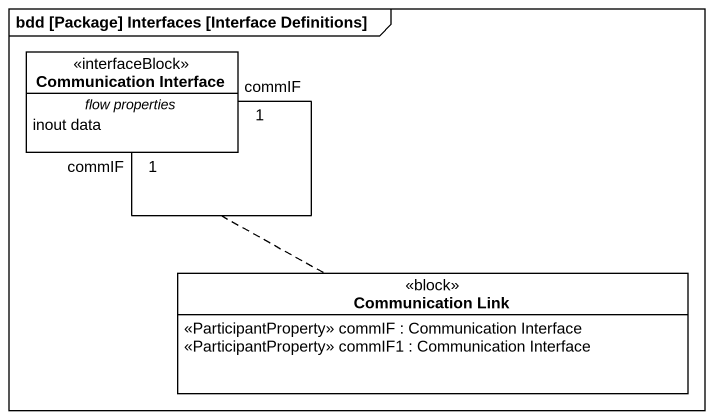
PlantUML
@startuml
mainframe bdd [Package] Interfaces [Interface Definitions]
hide circle
hide empty members
class "Communication Interface" as Communication_Interface <<interfaceBlock>> {
  -- flow properties --
  inout data
}
class "Communication Link" as Communication_Link <<block>> {
  <<ParticipantProperty>> commIF : Communication Interface
  <<ParticipantProperty>> commIF1 : Communication Interface
}
Communication_Interface "1\ncommIF" -- "1\ncommIF" Communication_Interface
(Communication_Interface, Communication_Interface) .. Communication_Link
@enduml
